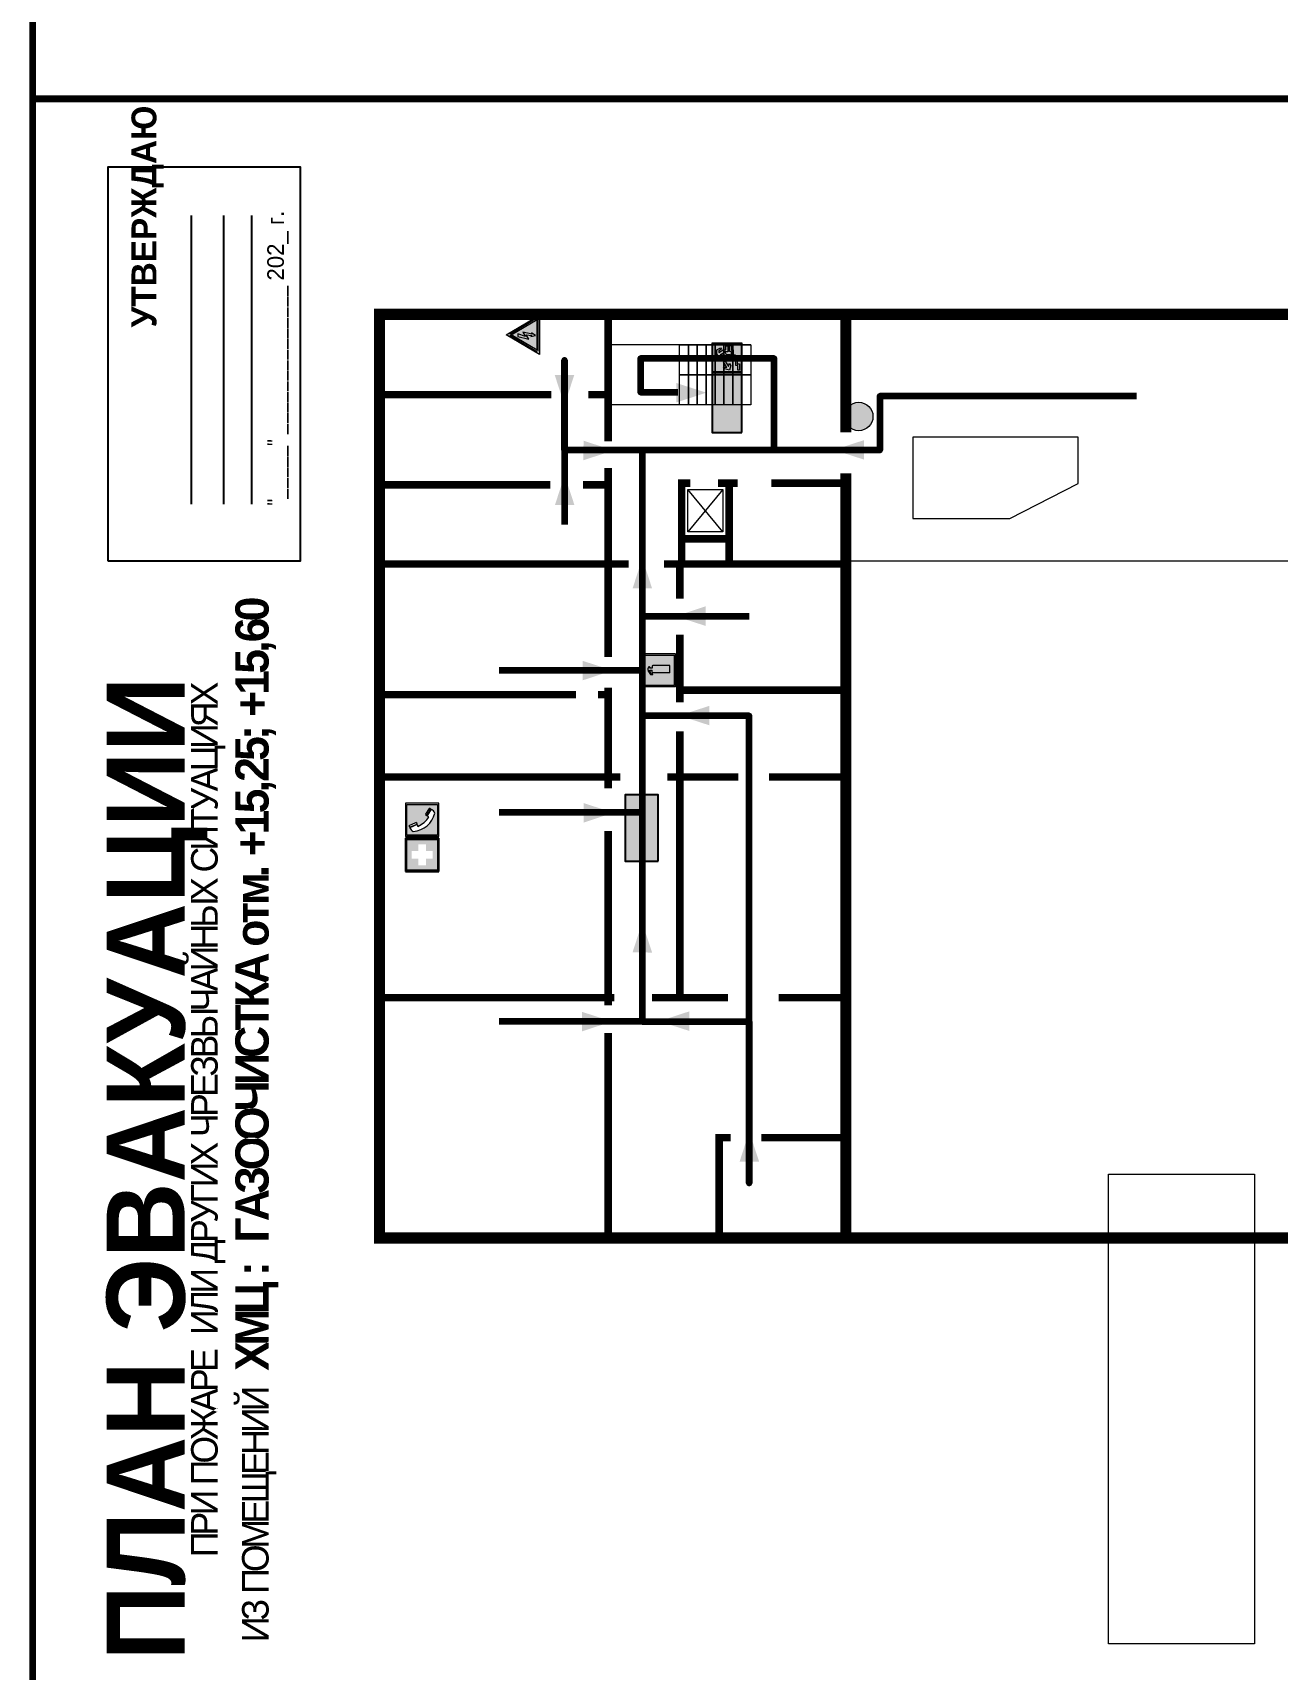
# Model space of a CAD drawing. Header units: millimetres. Extents: x 13114 to 67229, y 22859 to 38520.
# Drawn here: x 25022.8 to 25322.6, y 30913.4 to 31307.7 of the extents above; entities that cross this region are included whole.
import ezdxf

# ---------------------------------------------------------------- set-up
doc = ezdxf.new("R2010")
doc.units = ezdxf.units.MM
doc.layers.add('План_Штампы', color=7, linetype='Continuous')
doc.styles.add('обычный', font='arial.ttf')
picture_1 = doc.add_image_def('image1.jpg', size_in_pixel=(337, 105))

# ---------------------------------------------------------------- blocks, each defined once
blk = doc.blocks.new('A$C7B8C2D5B')
at = {"lineweight": 0}
h = blk.add_hatch(color=5, dxfattribs=at)
h.dxf.hatch_style = 1
h.paths.add_polyline_path([(1.4, -3.02, 1), (-2.11, -3.02, 1)])
at = {"color": 5, "lineweight": 0}
blk.add_circle((-0.36, -3.02), 1.75, dxfattribs=at)
blk = doc.blocks.new('A$C456E1F9C')
at = {"lineweight": 5}
h = blk.add_hatch(color=242, dxfattribs=at)
h.paths.add_polyline_path([(0.51, -1.47), (0.51, -13.26), (12.29, -13.26), (12.29, -1.47)])
h.paths.add_polyline_path([(5.42, -4.95, -0.254479), (4.78, -5.4), (3.52, -2.53, -0.209735), (4.23, -2.4)], flags=16)
h.paths.add_polyline_path([(8.53, -8.6), (10.87, -10.17), (10.54, -10.76), (8.03, -9.13, -0.192251)], flags=16)
h.paths.add_polyline_path([(4.61, -5.49, 0.005518), (3.87, -5.72, 0.128647), (7.49, -10.01, 0.00809), (7.83, -9.33), (10.47, -10.97, -0.16736), (8.99, -12.25, -0.327862), (1.95, -3.95, -0.166952), (3.36, -2.62)], flags=16)
at = {"color": 242, "lineweight": 5}
for p, q in [((0, -13.77), (0, -0.97)), ((12.8, -0.97), (0, -0.97)), ((4.61, -5.49), (3.36, -2.62)), ((3.52, -2.53), (4.78, -5.4)), ((4.23, -2.4), (5.42, -4.95)), ((12.8, -13.77), (12.8, -0.97)), ((7.83, -9.33), (10.47, -10.97)), ((8.03, -9.13), (10.54, -10.76)), ((10.81, -10.12), (8.53, -8.6)), ((10.54, -10.76), (10.8, -10.3)), ((10.8, -10.3), (10.81, -10.12)), ((0, -13.77), (12.8, -13.77))]:
    blk.add_line(p, q, dxfattribs=at)
blk.add_lwpolyline([(0.51, -1.47), (12.29, -1.47), (12.29, -13.26), (0.51, -13.26)], close=True, dxfattribs=at)
for centre, radius, start, end in [((4.59, -5.34), 2.99, 114.28453, 152.19739), ((11.12, -3.31), 9.19, 183.99153, 256.60086), ((4.02, -3.27), 0.891, 76.32839, 123.70924), ((14.98, -39.1), 35.17, 107.14873, 108.41345), ((13.86, -0.94), 11.08, 205.55365, 234.87622), ((4.68, -4.59), 0.824, 276.9621, 334.07228), ((-13.31, 0.8), 23.44, 332.54871, 334.40268), ((8.94, -9.5), 0.989, 114.40924, 157.93883), ((7.87, -9.46), 3, 291.92908, 329.9329)]:
    blk.add_arc(centre, radius, start, end, dxfattribs=at)
blk = doc.blocks.new('A$C3AD82952')
at = {"true_color": 0xf5f5ff}
h = blk.add_hatch(color=7, dxfattribs=at)
h.dxf.hatch_style = 1
h.paths.add_polyline_path([(8.21, 8.73, 0.414214), (7.89, 9.05), (7.22, 9.05), (7.22, 9.92), (7.59, 9.92, 1), (7.57, 10.36), (7.22, 10.36), (7.22, 10.6), (6.43, 10.6), (6.43, 10.36), (6.01, 10.36), (4.74, 9.59), (4.74, 8.69), (4.98, 8.73), (4.98, 9.26), (6.12, 9.91), (6.43, 9.91), (6.43, 9.05), (5.76, 9.05, 0.414214), (5.44, 8.73), (5.44, 2.2), (8.21, 2.2)], flags=0)
h.paths.add_polyline_path([(12.8, 12.8), (0, 12.8), (0, 0), (12.8, 0)])
h.paths.add_polyline_path([(0.51, 12.29), (12.29, 12.29), (12.29, 0.51), (0.51, 0.51)], flags=16)
h.paths.add_polyline_path([(4.74, 9.59), (6.01, 10.36), (6.43, 10.36), (6.43, 10.6), (7.22, 10.6), (7.22, 10.36), (7.59, 10.36, -0.94586), (7.59, 9.92), (7.22, 9.92), (7.22, 9.05), (7.89, 9.05, -0.414214), (8.21, 8.73), (8.21, 2.2), (5.44, 2.2), (5.44, 8.73, -0.414214), (5.76, 9.05), (6.43, 9.05), (6.43, 9.91), (6.12, 9.91), (4.98, 9.26), (4.98, 8.73), (4.74, 8.69)], flags=0)
h = blk.add_hatch(color=242)
h.dxf.hatch_style = 1
h.paths.add_polyline_path([(12.29, 12.29), (0.51, 12.29), (0.51, 0.51), (12.29, 0.51)])
h.paths.add_polyline_path([(4.74, 8.69), (4.74, 9.59), (6.01, 10.36), (6.43, 10.36), (6.43, 10.6), (7.22, 10.6), (7.22, 10.36), (7.59, 10.36, -0.94586), (7.59, 9.92), (7.22, 9.92), (7.22, 9.05), (7.89, 9.05, -0.414214), (8.21, 8.73), (8.21, 2.2), (5.44, 2.2), (5.44, 8.73, -0.414214), (5.76, 9.05), (6.43, 9.05), (6.43, 9.91), (6.12, 9.91), (4.98, 9.26), (4.98, 8.73)], flags=16)
h = blk.add_hatch(color=7, dxfattribs=at)
h.dxf.hatch_style = 1
h.paths.add_polyline_path([(8.21, 8.73, 0.414214), (7.89, 9.05), (7.22, 9.05), (7.22, 9.92), (7.59, 9.92, 1), (7.57, 10.36), (7.22, 10.36), (7.22, 10.6), (6.43, 10.6), (6.43, 10.36), (6.01, 10.36), (4.74, 9.59), (4.74, 8.69), (4.98, 8.73), (4.98, 9.26), (6.12, 9.91), (6.43, 9.91), (6.43, 9.05), (5.76, 9.05, 0.414214), (5.44, 8.73), (5.44, 2.2), (8.21, 2.2)])
at = {"color": 242, "lineweight": 5}
for p, q in [((0, 0), (0, 12.8)), ((0, 12.8), (12.8, 12.8)), ((12.8, 0), (12.8, 12.8)), ((6.01, 10.36), (4.74, 9.59)), ((4.74, 9.59), (4.74, 8.69)), ((4.74, 8.69), (4.98, 8.73)), ((4.98, 9.26), (6.12, 9.91)), ((4.98, 8.73), (4.98, 9.26)), ((5.44, 2.2), (5.44, 8.73)), ((5.76, 9.05), (6.43, 9.05)), ((6.01, 10.36), (6.43, 10.36)), ((6.12, 9.91), (6.43, 9.91)), ((7.22, 10.6), (6.43, 10.6)), ((6.43, 10.6), (6.43, 10.36)), ((6.43, 9.91), (6.43, 9.05)), ((7.22, 10.36), (7.22, 10.6)), ((7.59, 10.36), (7.22, 10.36)), ((7.22, 9.05), (7.22, 9.92)), ((7.59, 9.92), (7.22, 9.92)), ((7.89, 9.05), (7.22, 9.05)), ((8.21, 2.2), (8.21, 8.73)), ((0, 0), (12.8, 0)), ((5.44, 2.2), (8.21, 2.2))]:
    blk.add_line(p, q, dxfattribs=at)
blk.add_lwpolyline([(0.51, 12.29), (12.29, 12.29), (12.29, 0.51), (0.51, 0.51)], close=True, dxfattribs=at)
for centre, radius, start, end in [((5.76, 8.73), 0.32, 90, 180), ((7.58, 10.14), 0.223, 273.18746, 86.81254), ((7.89, 8.73), 0.32, 0, 90)]:
    blk.add_arc(centre, radius, start, end, dxfattribs=at)
blk = doc.blocks.new('A$C3E6D3DDE')
at = {"lineweight": 5}
h = blk.add_hatch(color=40, dxfattribs=at)
h.paths.add_polyline_path([(24.1, 1.45), (16.46, -11.35), (31.74, -11.35)])
h.paths.add_polyline_path([(24.09, -0.46), (30.03, -10.41), (18.14, -10.41)], flags=16)
h.paths.add_polyline_path([(24.54, -3.08), (23.41, -6.02), (25.13, -5.01), (24.33, -8.5), (24.82, -8.27), (23.79, -9.86), (23.4, -8.04), (23.8, -8.43), (24.04, -6.29), (22.39, -7.25), (23.44, -3.08)], flags=0)
h = blk.add_hatch(color=256, dxfattribs=at)
h.paths.add_polyline_path([(24.37, 0.03, 0.567511), (23.82, 0.03), (17.59, -10.4, 0.582454), (17.86, -10.88), (30.32, -10.88, 0.582149), (30.6, -10.4)])
h.paths.add_polyline_path([(24.09, -0.46), (18.14, -10.41), (30.03, -10.41)], flags=16)
h.paths.add_polyline_path([(24.54, -3.08), (23.41, -6.02), (25.13, -5.01), (24.33, -8.5), (24.82, -8.27), (23.79, -9.86), (23.4, -8.04), (23.8, -8.43), (24.04, -6.29), (22.39, -7.25), (23.44, -3.08)], flags=0)
h = blk.add_hatch(color=40, dxfattribs=at)
h.paths.add_polyline_path([(24.09, -0.46), (18.14, -10.41), (30.03, -10.41)])
h.paths.add_polyline_path([(24.82, -8.27), (23.79, -9.86), (23.4, -8.04), (23.8, -8.43), (24.04, -6.29), (22.39, -7.25), (23.44, -3.08), (24.54, -3.08), (23.41, -6.02), (25.13, -5.01), (24.33, -8.5)], flags=16)
at = {"color": 40, "lineweight": 5}
for p, q in [((16.46, -11.35), (24.1, 1.45)), ((24.1, 1.45), (31.74, -11.35))]:
    blk.add_line(p, q, dxfattribs=at)
at = {"lineweight": 5}
for p, q in [((17.59, -10.4), (23.82, 0.03)), ((24.37, 0.03), (30.6, -10.4)), ((18.14, -10.41), (24.09, -0.46)), ((23.44, -3.08), (22.39, -7.25)), ((22.39, -7.25), (24.04, -6.29)), ((23.41, -6.02), (24.54, -3.08)), ((25.13, -5.01), (23.41, -6.02)), ((24.54, -3.08), (23.44, -3.08)), ((24.04, -6.29), (23.8, -8.43)), ((24.09, -0.46), (30.03, -10.41)), ((24.33, -8.5), (25.13, -5.01)), ((17.86, -10.88), (30.32, -10.88)), ((18.14, -10.41), (30.03, -10.41)), ((23.8, -8.43), (23.4, -8.04)), ((23.4, -8.04), (23.79, -9.86)), ((23.79, -9.86), (24.82, -8.27)), ((24.82, -8.27), (24.33, -8.5))]:
    blk.add_line(p, q, dxfattribs=at)
at = {"color": 50, "lineweight": 5}
blk.add_line((31.74, -11.35), (16.46, -11.35), dxfattribs=at)
blk = doc.blocks.new('A$C7B4425F7')
at = {"true_color": 0xffffff}
blk.add_hatch(color=7, dxfattribs=at).paths.add_polyline_path([(0, 0), (-16, 0), (-16, -8), (0, -8)])
h = blk.add_hatch(color=126)
h.paths.add_polyline_path([(-0.2, -0.2), (-15.8, -0.2), (-15.8, -7.8), (-0.2, -7.8)])
h.paths.add_polyline_path([(-11.76, -2.03), (-11.76, -3.66), (-11.17, -3.66, -0.568275), (-11.17, -6.18), (-12.58, -6.18), (-12.58, -2.03)], flags=16)
h.paths.add_polyline_path([(-13.33, -4.12, -0.495768), (-13.59, -6.18), (-15.03, -6.18), (-15.03, -2.03), (-13.59, -2.03, -0.487973)], flags=16)
h.paths.add_polyline_path([(-10.25, -2.03), (-9.48, -2.03), (-9.48, -6.18), (-10.25, -6.18)], flags=16)
h.paths.add_polyline_path([(-13.84, -3.69), (-14.24, -3.69), (-14.24, -3.03), (-13.9, -3.03, -0.692621)], flags=0)
h.paths.add_polyline_path([(-9.15, -2.03), (-8.4, -2.03), (-8.04, -3.07), (-7.68, -2.03), (-6.93, -2.03), (-7.64, -4.1), (-6.93, -6.18), (-7.68, -6.18), (-8.04, -5.14), (-8.4, -6.18), (-9.15, -6.18), (-8.44, -4.1)], flags=16)
h.paths.add_polyline_path([(-11.76, -4.46), (-11.42, -4.46, -0.692621), (-11.36, -5.12), (-11.76, -5.12)], flags=0)
h.paths.add_polyline_path([(-13.9, -5.2), (-14.24, -5.2), (-14.24, -4.55), (-13.84, -4.55, -0.708038)], flags=0)
edge = h.paths.add_edge_path(flags=16)
edge.add_ellipse((-5.51, -4.08), major_axis=(0, 2.05), ratio=0.586184, start_angle=0, end_angle=360)
edge = h.paths.add_edge_path(flags=0)
edge.add_ellipse((-5.51, -4.08), major_axis=(0, 1.14), ratio=0.454828, start_angle=0, end_angle=360)
h.paths.add_polyline_path([(-4.13, -4.96, 0.377264), (-3.48, -4.52, 0.0555), (-3.16, -2.03), (-1.66, -2.03), (-1.66, -4.96), (-0.96, -4.96), (-0.96, -7.01), (-1.75, -7.01), (-1.75, -6.18), (-3.3, -6.18), (-3.3, -7.02), (-4.13, -7.02)], flags=16)
h.paths.add_polyline_path([(-2.73, -2.91), (-2.28, -2.91), (-2.28, -4.96), (-3.05, -4.96, 0.079136)], flags=0)
at = {"color": 126}
blk.add_lwpolyline([(-16, -8), (0, -8), (0, 0), (-16, 0)], close=True, dxfattribs=at)
blk = doc.blocks.new('вниз 3')
at = {"lineweight": 0, "true_color": 0xffffff}
h = blk.add_hatch(color=7, dxfattribs=at)
h.dxf.hatch_style = 1
h.paths.add_polyline_path([(40997.5, -4475.69), (40997.25, -4475.28), (40995.76, -4476.15), (40995.97, -4475.23), (40995.39, -4475.56), (40995.05, -4476.83), (40996.33, -4477.17), (40996.91, -4476.83), (40996, -4476.55)], flags=0)
h.paths.add_polyline_path([(40999.81, -4473.95), (41000.22, -4473.95), (41000.64, -4474.67), (41001.03, -4474.43), (41000.46, -4473.49), (41000.42, -4473.49), (40999.43, -4473.49), (40998.68, -4473.92), (40998.68, -4474.57), (40997.88, -4474.57), (40997.88, -4475), (40999.14, -4475), (40999.14, -4474.43), (40999.14, -4474.38), (40999.59, -4475.15), (40998.72, -4475.67), (40998.72, -4477.06), (40999.24, -4477.06), (40999.24, -4475.96), (40999.95, -4475.56), (40999.95, -4476.43), (41001.61, -4476.43), (41001.61, -4475.88), (41000.47, -4475.88), (41000.47, -4475.12)], flags=0)
h.paths.add_polyline_path([(40999.2, -4473.24, 1), (40998.35, -4473.24, 1)], flags=0)
h.paths.add_polyline_path([(41000.46, -4477.26), (41001.69, -4477.26), (41001.69, -4476.84), (41000.03, -4476.84), (41000.03, -4477.39), (40998.78, -4477.39), (40998.78, -4477.95), (40997.53, -4477.95), (40997.53, -4478.5), (40996.29, -4478.5), (40996.29, -4479.06), (40995.05, -4479.06), (40995.05, -4479.48), (40995.29, -4479.48), (40996.72, -4479.48), (40996.72, -4478.92), (40997.97, -4478.92), (40997.97, -4478.36), (40999.2, -4478.36), (40999.2, -4477.81), (41000.46, -4477.81)], flags=0)
h.paths.add_polyline_path([(41002.37, -4472.17), (40994.37, -4472.17), (40994.37, -4480.17), (41002.37, -4480.17)])
h.paths.add_polyline_path([(41002.16, -4479.96), (40994.57, -4479.96), (40994.57, -4472.37), (41002.16, -4472.37)], flags=16)
h.paths.add_polyline_path([(41001.61, -4475.88), (41001.61, -4476.43), (40999.95, -4476.43), (40999.95, -4475.56), (40999.24, -4475.96), (40999.24, -4477.06), (40998.72, -4477.06), (40998.72, -4475.67), (40999.59, -4475.15), (40999.14, -4474.38), (40999.14, -4474.43), (40999.14, -4475), (40997.88, -4475), (40997.88, -4474.57), (40998.68, -4474.57), (40998.68, -4473.92), (40999.43, -4473.49), (41000.42, -4473.49), (41000.46, -4473.49), (41001.03, -4474.43), (41000.64, -4474.67), (41000.22, -4473.95), (40999.81, -4473.95), (41000.47, -4475.12), (41000.47, -4475.88)], flags=0)
h.paths.add_polyline_path([(41001.69, -4476.84), (41001.69, -4477.26), (41000.46, -4477.26), (41000.46, -4477.81), (40999.2, -4477.81), (40999.2, -4478.36), (40997.97, -4478.36), (40997.97, -4478.92), (40996.72, -4478.92), (40996.72, -4479.48), (40995.05, -4479.48), (40995.05, -4479.06), (40996.29, -4479.06), (40996.29, -4478.5), (40997.53, -4478.5), (40997.53, -4477.95), (40998.78, -4477.95), (40998.78, -4477.39), (41000.03, -4477.39), (41000.03, -4476.84)], flags=0)
h.paths.add_polyline_path([(40998.35, -4473.24, -1), (40999.2, -4473.24, -1)], flags=0)
h.paths.add_polyline_path([(40997.5, -4475.69), (40996, -4476.55), (40996.91, -4476.83), (40996.33, -4477.17), (40995.05, -4476.83), (40995.39, -4475.56), (40995.97, -4475.23), (40995.76, -4476.15), (40997.25, -4475.28)], flags=0)
at = {"lineweight": 0}
h = blk.add_hatch(color=126, dxfattribs=at)
h.dxf.hatch_style = 1
h.paths.add_polyline_path([(41002.16, -4472.37), (40994.57, -4472.37), (40994.57, -4479.96), (41002.16, -4479.96)])
h.paths.add_polyline_path([(40995.97, -4475.23), (40995.76, -4476.15), (40997.25, -4475.28), (40997.5, -4475.69), (40996, -4476.55), (40996.91, -4476.83), (40996.33, -4477.17), (40995.05, -4476.83), (40995.39, -4475.56)], flags=16)
h.paths.add_polyline_path([(40997.88, -4474.57), (40998.68, -4474.57), (40998.68, -4473.92), (40999.43, -4473.49), (41000.42, -4473.49), (41000.46, -4473.49), (41001.03, -4474.43), (41000.64, -4474.67), (41000.22, -4473.95), (40999.81, -4473.95), (41000.47, -4475.12), (41000.47, -4475.88), (41001.61, -4475.88), (41001.61, -4476.43), (40999.95, -4476.43), (40999.95, -4475.56), (40999.24, -4475.96), (40999.24, -4477.06), (40998.72, -4477.06), (40998.72, -4475.67), (40999.59, -4475.15), (40999.14, -4474.38), (40999.14, -4474.43), (40999.14, -4475), (40997.88, -4475)], flags=16)
h.paths.add_polyline_path([(40998.35, -4473.24, -1), (40999.2, -4473.24, -1)], flags=16)
h.paths.add_polyline_path([(40997.53, -4477.95), (40998.78, -4477.95), (40998.78, -4477.39), (41000.03, -4477.39), (41000.03, -4476.84), (41001.69, -4476.84), (41001.69, -4477.26), (41000.46, -4477.26), (41000.46, -4477.81), (40999.2, -4477.81), (40999.2, -4478.36), (40997.97, -4478.36), (40997.97, -4478.92), (40996.72, -4478.92), (40996.72, -4479.48), (40995.05, -4479.48), (40995.05, -4479.06), (40996.29, -4479.06), (40996.29, -4478.5), (40997.53, -4478.5)], flags=16)
at = {"lineweight": 0, "true_color": 0xffffff}
h = blk.add_hatch(color=7, dxfattribs=at)
h.dxf.hatch_style = 1
h.paths.add_polyline_path([(40999.2, -4473.24, 1), (40998.35, -4473.24, 1)])
h.paths.add_polyline_path([(40999.81, -4473.95), (41000.22, -4473.95), (41000.64, -4474.67), (41001.03, -4474.43), (41000.46, -4473.49), (41000.42, -4473.49), (40999.43, -4473.49), (40998.68, -4473.92), (40998.68, -4474.57), (40997.88, -4474.57), (40997.88, -4475), (40999.14, -4475), (40999.14, -4474.43), (40999.14, -4474.38), (40999.59, -4475.15), (40998.72, -4475.67), (40998.72, -4477.06), (40999.24, -4477.06), (40999.24, -4475.96), (40999.95, -4475.56), (40999.95, -4476.43), (41001.61, -4476.43), (41001.61, -4475.88), (41000.47, -4475.88), (41000.47, -4475.12)])
h.paths.add_polyline_path([(40999.2, -4477.81), (41000.46, -4477.81), (41000.46, -4477.26), (41001.69, -4477.26), (41001.69, -4476.84), (41000.03, -4476.84), (41000.03, -4477.39), (40998.78, -4477.39), (40998.78, -4477.95), (40997.53, -4477.95), (40997.53, -4478.5), (40996.29, -4478.5), (40996.29, -4479.06), (40995.05, -4479.06), (40995.05, -4479.48), (40995.29, -4479.48), (40996.72, -4479.48), (40996.72, -4478.92), (40997.97, -4478.92), (40997.97, -4478.36), (40999.2, -4478.36)])
h.paths.add_polyline_path([(40997.5, -4475.69), (40997.25, -4475.28), (40995.76, -4476.15), (40995.97, -4475.23), (40995.39, -4475.56), (40995.05, -4476.83), (40996.33, -4477.17), (40996.91, -4476.83), (40996, -4476.55)])
at = {"color": 126, "lineweight": 0}
for points in [[(40994.37, -4472.17), (41002.37, -4472.17), (41002.37, -4480.17), (40994.37, -4480.17)], [(40994.57, -4472.37), (41002.16, -4472.37), (41002.16, -4479.96), (40994.57, -4479.96)]]:
    blk.add_lwpolyline(points, close=True, dxfattribs=at)
for points in [[(40995.05, -4476.83), (40995.39, -4475.56), (40995.97, -4475.23), (40995.76, -4476.15), (40997.25, -4475.28), (40997.5, -4475.69), (40996, -4476.55), (40996.91, -4476.83), (40996.33, -4477.17), (40995.05, -4476.83)], [(40995.29, -4479.48), (40995.05, -4479.48), (40995.05, -4479.06), (40996.29, -4479.06), (40996.29, -4478.5), (40997.53, -4478.5), (40997.53, -4477.95), (40998.78, -4477.95), (40998.78, -4477.39), (41000.03, -4477.39), (41000.03, -4476.84), (41001.69, -4476.84), (41001.69, -4477.26), (41000.46, -4477.26), (41000.46, -4477.81), (40999.2, -4477.81), (40999.2, -4478.36), (40997.97, -4478.36), (40997.97, -4478.92), (40996.72, -4478.92), (40996.72, -4479.48), (40995.05, -4479.48)], [(40999.14, -4474.43), (40999.14, -4475), (40997.88, -4475), (40997.88, -4474.57), (40998.68, -4474.57), (40998.68, -4473.92), (40999.43, -4473.49), (41000.42, -4473.49), (41000.46, -4473.49), (41001.03, -4474.43), (41000.64, -4474.67), (41000.22, -4473.95), (40999.81, -4473.95), (41000.47, -4475.12), (41000.47, -4475.88), (41001.61, -4475.88), (41001.61, -4476.43), (40999.95, -4476.43), (40999.95, -4475.56), (40999.24, -4475.96), (40999.24, -4477.06), (40998.72, -4477.06), (40998.72, -4475.67), (40999.59, -4475.15), (40999.14, -4474.38), (40999.14, -4474.43)]]:
    blk.add_lwpolyline(points, dxfattribs=at)
blk.add_circle((40998.77, -4473.24), 0.426, dxfattribs=at)
blk = doc.blocks.new('A$C32E8229D')
at = {"true_color": 0xffffff}
blk.add_hatch(color=7, dxfattribs=at).paths.add_polyline_path([(0, 0), (0, -8), (16, -8), (16, 0)])
h = blk.add_hatch(color=126)
h.paths.add_polyline_path([(0.2, -0.2), (15.8, -0.2), (15.8, -7.8), (0.2, -7.8)])
h.paths.add_polyline_path([(13.49, -2.05), (12.08, -2.05), (11.37, -2.63, 0.162397), (11.29, -2.84), (11.29, -3.63), (10.35, -3.63), (10.35, -4.05), (11.68, -4.05), (11.68, -3.48), (12.26, -4.28), (11.29, -5.1), (11.29, -6.78), (11.85, -6.78), (11.85, -5.44), (12.8, -4.64), (12.8, -5.94), (14.46, -5.94), (14.46, -5.39), (13.45, -5.39), (13.45, -3.97), (12.46, -2.59), (13.15, -2.59), (13.69, -3.34), (14.18, -3)], flags=16)
h.paths.add_polyline_path([(10.74, -1.82, 1), (11.8, -1.82, 1)], flags=16)
h.paths.add_polyline_path([(9.39, -3.59), (5.99, -3.59), (6.56, -3.03), (5.91, -3.03), (5.1, -3.83), (5.91, -4.64), (6.56, -4.64), (5.99, -4.09), (9.39, -4.09)], flags=16)
h.paths.add_polyline_path([(4.29, -1.08), (1.72, -1.08), (1.72, -6.6), (4.29, -6.6)], flags=16)
at = {"color": 126}
blk.add_lwpolyline([(16, -8), (0, -8), (0, 0), (16, 0)], close=True, dxfattribs=at)
blk = doc.blocks.new('A$C18900ED3')
h = blk.add_hatch(color=126)
h.paths.add_polyline_path([(-0.18, -0.18), (-7.02, -0.18), (-7.02, -7.02), (-0.18, -7.02)])
h.paths.add_polyline_path([(-5.89, -4.46), (-5.89, -2.77), (-4.46, -2.77), (-4.46, -1.31), (-2.77, -1.31), (-2.77, -2.77), (-1.33, -2.77), (-1.33, -4.46), (-2.77, -4.46), (-2.77, -5.89), (-4.46, -5.89), (-4.46, -4.46)], flags=16)
at = {"color": 126}
for p, q in [((-7.2, 0), (-7.2, -7.2)), ((0, 0), (-7.2, 0)), ((0, -7.2), (0, 0)), ((-7.02, -7.02), (-7.02, -0.18)), ((-7.02, -0.18), (-0.18, -0.18)), ((-0.18, -0.18), (-0.18, -7.02)), ((-0.18, -7.02), (-7.02, -7.02)), ((-7.2, -7.2), (0, -7.2))]:
    blk.add_line(p, q, dxfattribs=at)

msp = doc.modelspace()

# ---------------------------------------------------------------- linework, layer by layer
at = {"color": 1, "lineweight": 100}
for points in [[(25022.76, 31686.74), (25622.76, 31686.74), (25622.76, 31291.74), (25022.76, 31291.74)], [(25022.76, 31291.74), (25622.76, 31291.74), (25622.76, 30896.74), (25022.76, 30896.74)]]:
    msp.add_lwpolyline(points, close=True, dxfattribs=at)
msp.add_lwpolyline([(25040.95, 31180.38), (25040.95, 31275.39), (25087.16, 31275.39), (25087.16, 31180.38)], close=True)
for points in [[(25061, 31194.13), (25061, 31263.66)], [(25068.76, 31194.13), (25068.76, 31263.66)], [(25075.55, 31194.13), (25075.55, 31263.66)]]:
    msp.add_lwpolyline(points)
at = {"lineweight": 100}
for points, const_width in [([(25431.35, 31166.3), (25431.35, 31017.31), (25106.31, 31017.31), (25106.31, 31239.86), (25431.35, 31239.86), (25431.35, 31175.01)], 2.7), ([(25161.39, 31209.27), (25161.39, 31239.95)], 1.8), ([(25218.64, 31211.45), (25218.64, 31239.86)], 2.7), ([(25147.68, 31220.49), (25107.24, 31220.49)], 1.8), ([(25161.39, 31220.49), (25156.63, 31220.49)], 1.8), ([(25161.39, 31157.28), (25161.39, 31202.81)], 1.8), ([(25147.45, 31198.77), (25107.01, 31198.77)], 1.8), ([(25161.39, 31198.77), (25155.35, 31198.77)], 1.8), ([(25187.84, 31199.18), (25190.55, 31199.18), (25190.55, 31185.76), (25179.12, 31185.76), (25179.12, 31199.18), (25181.2, 31199.18)], 1.8), ([(25190.55, 31199.18), (25192.56, 31199.18)], 1.8), ([(25200.72, 31199.18), (25218.21, 31199.18)], 1.8), ([(25218.64, 31017.31), (25218.64, 31201.52)], 2.7), ([(25166.32, 31179.72), (25106.84, 31179.72)], 1.8), ([(25218.64, 31179.72), (25174.86, 31179.72)], 1.8), ([(25178.65, 31179.72), (25178.65, 31171.35)], 1.8), ([(25178.65, 31146.37), (25178.65, 31162.71)], 1.8), ([(25153.67, 31148.24), (25106.31, 31148.24)], 1.8), ([(25161.39, 31148.24), (25158.96, 31148.24)], 1.8), ([(25161.39, 31125.65), (25161.39, 31149.87)], 1.8), ([(25178.65, 31149.31), (25217.74, 31149.31)], 1.8), ([(25178.65, 31075.22), (25178.65, 31139.39)], 1.8), ([(25164.3, 31128.38), (25106.82, 31128.38)], 1.8), ([(25178.65, 31128.38), (25175.64, 31128.38)], 1.8), ([(25178.65, 31128.38), (25192.75, 31128.38)], 1.8), ([(25200.1, 31128.38), (25217.37, 31128.38)], 1.8), ([(25161.39, 31073.37), (25161.39, 31115.35)], 1.8), ([(25106.31, 31075.22), (25162.89, 31075.22)], 1.8), ([(25171.97, 31075.22), (25190.24, 31075.22)], 1.8), ([(25202.47, 31075.22), (25217.34, 31075.22)], 1.8), ([(25161.39, 31017.31), (25161.39, 31066.71)], 1.8), ([(25188.12, 31017.7), (25188.12, 31041.47), (25190.89, 31041.47)], 1.8), ([(25198.26, 31041.47), (25217.99, 31041.47)], 1.8)]:
    msp.add_lwpolyline(points, dxfattribs=dict(at, const_width=const_width))
at = {"lineweight": 0}
for points in [[(25195.73, 31232.54), (25161.62, 31232.54)], [(25195.73, 31218.08), (25161.9, 31218.08)], [(25234.78, 31209.72), (25234.78, 31190.64), (25258.17, 31190.64), (25274.64, 31199.06), (25274.64, 31210.28), (25234.78, 31210.28), (25234.78, 31209.34)], [(25189.03, 31197.64), (25180.59, 31187.48)], [(25189.03, 31187.48), (25180.59, 31197.64)], [(25432.1, 31162.26), (25412.1, 31162.26), (25412.1, 31180.38), (25217.91, 31180.38)]]:
    msp.add_lwpolyline(points, dxfattribs=at)
for points in [[(25180.71, 31225.31), (25178.56, 31225.31), (25178.56, 31232.54), (25180.71, 31232.54)], [(25182.85, 31225.31), (25180.71, 31225.31), (25180.71, 31232.54), (25182.85, 31232.54)], [(25185, 31225.31), (25182.85, 31225.31), (25182.85, 31232.54), (25185, 31232.54)], [(25187.15, 31225.31), (25185, 31225.31), (25185, 31232.54), (25187.15, 31232.54)], [(25189.29, 31225.31), (25187.15, 31225.31), (25187.15, 31232.54), (25189.29, 31232.54)], [(25191.44, 31225.31), (25189.29, 31225.31), (25189.29, 31232.54), (25191.44, 31232.54)], [(25193.59, 31225.31), (25191.44, 31225.31), (25191.44, 31232.54), (25193.59, 31232.54)], [(25195.73, 31225.31), (25193.59, 31225.31), (25193.59, 31232.54), (25195.73, 31232.54)], [(25180.71, 31218.08), (25178.56, 31218.08), (25178.56, 31225.31), (25180.71, 31225.31)], [(25182.85, 31218.08), (25180.71, 31218.08), (25180.71, 31225.31), (25182.85, 31225.31)], [(25185, 31218.08), (25182.85, 31218.08), (25182.85, 31225.31), (25185, 31225.31)], [(25187.15, 31218.08), (25185, 31218.08), (25185, 31225.31), (25187.15, 31225.31)], [(25189.29, 31218.08), (25187.15, 31218.08), (25187.15, 31225.31), (25189.29, 31225.31)], [(25191.44, 31218.08), (25189.29, 31218.08), (25189.29, 31225.31), (25191.44, 31225.31)], [(25193.59, 31218.08), (25191.44, 31218.08), (25191.44, 31225.31), (25193.59, 31225.31)], [(25195.73, 31218.08), (25193.59, 31218.08), (25193.59, 31225.31), (25195.73, 31225.31)], [(25189.03, 31187.48), (25180.59, 31187.48), (25180.59, 31197.64), (25189.03, 31197.64)]]:
    msp.add_lwpolyline(points, close=True, dxfattribs=at)
at = {"color": 126, "lineweight": 100, "true_color": 0x008754}
for points in [[(25201.41, 31207.09), (25150.91, 31207.09), (25150.91, 31228.81), (25150.91, 31189.24)], [(25288.65, 31220.17), (25226.8, 31220.17), (25226.8, 31207.09), (25201.41, 31207.09), (25201.41, 31229.21), (25169.16, 31229.21), (25169.16, 31221.08), (25178.14, 31221.08)], [(25169.61, 31207.09), (25169.61, 31069.51), (25135.1, 31069.51)], [(25169.61, 31167.11), (25195.38, 31167.11)], [(25169.61, 31154.04), (25135.1, 31154.04)], [(25195.38, 31094.85), (25195.38, 31143.15), (25169.61, 31143.15)], [(25169.61, 31119.8), (25135.1, 31119.8)], [(25169.61, 31069.51), (25195.38, 31069.51), (25195.38, 31030.5), (25195.38, 31094.85)]]:
    msp.add_lwpolyline(points, dxfattribs=at)
at = {"lineweight": 0, "const_width": 1.8}
for points in [[(25179.12, 31185.76), (25179.12, 31179.9)], [(25190.55, 31185.76), (25190.55, 31179.9)]]:
    msp.add_lwpolyline(points, dxfattribs=at)
at = {"layer": 'План_Штампы', "color": 126, "true_color": 0x008754}
for points in [[(25148.51, 31225.23), (25153.21, 31225.22), (25150.88, 31218)], [(25177.79, 31218.6), (25177.81, 31223.31), (25185.02, 31220.98)], [(25155.44, 31204.7), (25155.45, 31209.4), (25162.66, 31207.07)], [(25223.05, 31209.55), (25223.03, 31204.85), (25215.82, 31207.18)], [(25153.27, 31193.89), (25148.57, 31193.9), (25150.9, 31201.12)], [(25171.98, 31173.81), (25167.28, 31173.82), (25169.61, 31181.04)], [(25184.86, 31169.5), (25184.85, 31164.79), (25177.63, 31167.12)], [(25155.23, 31151.67), (25155.24, 31156.37), (25162.46, 31154.04)], [(25185.79, 31145.54), (25185.77, 31140.84), (25178.56, 31143.17)], [(25155.45, 31117.39), (25155.47, 31122.1), (25162.68, 31119.77)], [(25171.97, 31086.1), (25167.26, 31086.11), (25169.59, 31093.33)], [(25155.07, 31067.1), (25155.08, 31071.81), (25162.3, 31069.47)], [(25180.93, 31071.92), (25180.91, 31067.21), (25173.7, 31069.54)], [(25197.76, 31035.71), (25193.06, 31035.73), (25195.39, 31042.94)]]:
    msp.add_solid(points, dxfattribs=at)

# ---------------------------------------------------------------- block references
for name, p, xscale, yscale, zscale, rotation in [('A$C3E6D3DDE', (25137.74, 31219.85), 0.625, 0.625, 0.625, 89.99999999999999), ('A$C7B8C2D5B', (25221.05, 31209.32), 1.959677417948842, 1.959677417948842, 1.959677417948842, 180), ('A$C3AD82952', (25177.61, 31150.08), 0.625, 0.625, 0.625, 89.99999999999999), ('A$C456E1F9C', (25111.97, 31114.07), 0.625, 0.625, 0.625, 89.99999999999999), ('A$C18900ED3', (25112.57, 31113.64), 1.111111111007631, 1.111111111007631, 1.111111111007631, 89.99999999999999)]:
    msp.add_blockref(name, p, dxfattribs=dict(xscale=xscale, yscale=yscale, zscale=zscale, rotation=rotation))
at = {"color": 126, "true_color": 0x008754, "xscale": 0.9, "yscale": 0.9, "zscale": 0.9, "rotation": 89.99999999999999}
msp.add_blockref('вниз 3', (21161.46, -5669.15), dxfattribs=at)
at = {"xscale": -1, "rotation": 90}
msp.add_blockref('A$C32E8229D', (25165.46, 31124.11), dxfattribs=at)
at = {"layer": 'План_Штампы', "xscale": 0.9, "yscale": 0.9, "zscale": 0.9, "rotation": 89.99999999999999}
msp.add_blockref('A$C7B4425F7', (25186.41, 31225.78), dxfattribs=at)

# ---------------------------------------------------------------- texts
at = {"lineweight": 0, "rotation": 90, "style": 'обычный'}
for s, insert, char_height, width, attachment_point in [('\\pi-18,l18,t18;{\\fProxima Nova Rg|b1|i0|c204|p2;УТВЕРЖДАЮ\\H1.1997x; }', (25050.42, 31263.42), 6, 126.6484, 5), ('{\\fArial Narrow|b0|i0|c204|p34;"_____" ______________ \\fProxima Nova Rg|b0|i0|c204|p2;202_ г. }', (25081.84, 31229.29), 4, 78.6503, 5), ('{\\fProxima Nova Rg|b1|i0|c204|p2;ПЛАН ЭВАКУАЦИИ}', (25040.56, 30915.56), 18.81, 422.276, 1)]:
    msp.add_mtext(s, dxfattribs=dict(at, insert=insert, char_height=char_height, width=width, attachment_point=attachment_point))
at = {"color": 0, "lineweight": 0, "insert": (25060.74, 31045.46), "char_height": 8, "width": 449.2158, "attachment_point": 5, "rotation": 90, "style": 'обычный'}
msp.add_mtext('{\\fArial Black|b1|i0|c204|p34;\\H2x;\\T0.85;  \\fArial Narrow|b0|i0|c204|p34;\\H0.8x;\\W0.9;\\P\\fProxima Nova Rg|b0|i0|c204|p2;\\H0.5x;\\W1;\\C256;ПРИ ПОЖАРЕ  ИЛИ ДРУГИХ ЧРЕЗВЫЧАЙНЫХ СИТУАЦИЯХ  \\PИЗ ПОМЕЩЕНИЙ \\fProxima Nova Rg|b1|i0|c204|p2;\\H1.25x; ХМЦ :  ГАЗООЧИСТКА отм. +15,25; +15,60}', dxfattribs=at)

# ---------------------------------------------------------------- pictures from other files: only their frames are drawn
at = {"color": 7, "lineweight": 0, "true_color": 0xf5f5ff}
image = msp.add_image(picture_1, insert=(25317.13, 30919.57), size_in_units=(113.11, 35.24), rotation=90, dxfattribs=at)
image.dxf.flags = 7

doc.saveas('drawing.dxf')
